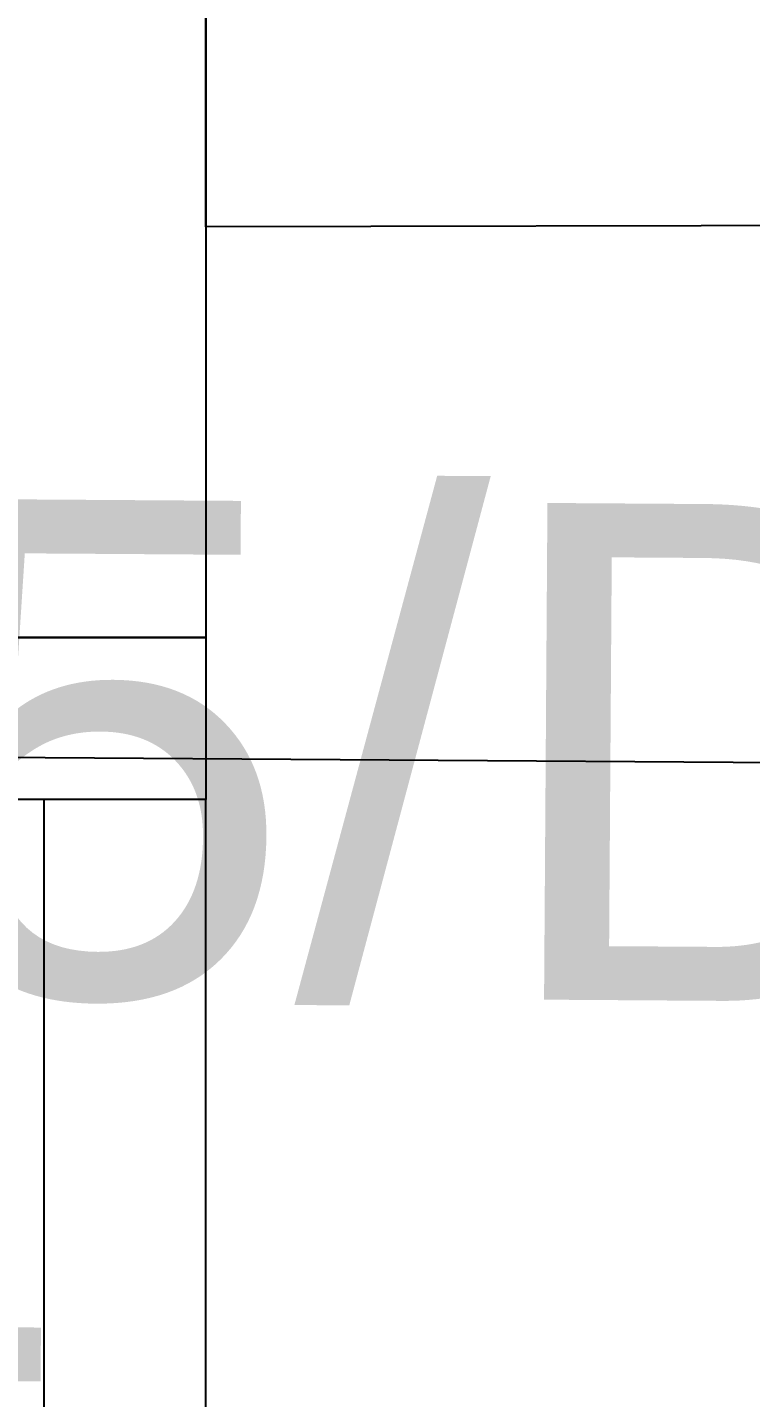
# Model space of a CAD drawing. Extents: x -678889171 to 586587, y -792238163 to 335485.
# Drawn here: x 83686.2 to 83909.8, y 48740.5 to 49164.1 of the extents above; entities that cross this region are included whole.
import ezdxf
from ezdxf import colors
from ezdxf.entities.mleader import LeaderData, LeaderLine
from ezdxf.math import Vec2, Vec3

# ---------------------------------------------------------------- set-up
doc = ezdxf.new("R2010")
doc.units = 0
doc.header["$MEASUREMENT"] = 0
for name, color, linetype in [('E-TEXT', 3, 'Continuous'), ('XR-Typ26$0$XR-A-TYP-2-3-4-5-6-7-8-9-10$0$A-GLAZ-FULL', 252, 'Continuous'), ('XR-Typ26$0$XR-A-TYP-2-3-4-5-6-7-8-9-10$0$A-WALL', 252, 'Continuous'), ('XR-Typ26$0$XR-A-TYP-2-3-4-5-6-7-8-9-10$0$XR-A-TYP-2-4-6-7-8$0$A-GLAZ', 252, 'Continuous')]:
    doc.layers.add(name, color=color, linetype=linetype)
doc.styles.get("Standard").update_dxf_attribs({"font": 'arial.ttf'})

# ---------------------------------------------------------------- blocks, each defined once
blk = doc.blocks.new('*U1144')
at = {"layer": 'XR-Typ26$0$XR-A-TYP-2-3-4-5-6-7-8-9-10$0$XR-A-TYP-2-4-6-7-8$0$A-GLAZ'}
for p, q in [((79976.10370635943, 59947.11541187624), (80476.10370943762, 59947.1206152086)), ((79976.10370513113, 59897.11540542316), (80476.10370820932, 59897.12060875558))]:
    blk.add_line(p, q, dxfattribs=at)
blk.add_lwpolyline([(80476.1037106658, 59997.1206152086), (80526.1037106658, 59997.12061398036), (80526.10370820932, 59897.12060752734), (80476.10370820932, 59897.12060875558)], close=True, dxfattribs=at)

msp = doc.modelspace()

# ---------------------------------------------------------------- linework, layer by layer
at = {"layer": 'XR-Typ26$0$XR-A-TYP-2-3-4-5-6-7-8-9-10$0$A-GLAZ-FULL', "extrusion": (-1.94372384220734e-08, -5.42258182945197e-08, 0.9999999999999983), "elevation": -0.0006788150884340632}
msp.add_lwpolyline([(83741.37036999282, 49102.40719958081), (83741.37010965978, 49202.40719958058), (83945.5192456362, 49202.82117362918), (83945.51950596932, 49102.82117362941)], close=True, dxfattribs=at)
msp.add_lwpolyline([(83741.37036999282, 49102.40719958081), (83741.37010965978, 49202.40719958058), (83945.5192456362, 49202.82117362918), (83945.51950596932, 49102.82117362941)], close=True, dxfattribs=at)
at = {"layer": 'XR-Typ26$0$XR-A-TYP-2-3-4-5-6-7-8-9-10$0$A-WALL'}
for p, q in [((83741.3838194187, 49922.11598560926), (83741.38500083497, 48975.41687265328)), ((83741.38500083497, 48975.41687265328), (83491.39020171111, 48975.41656593876))]:
    msp.add_line(p, q, dxfattribs=at)

# ---------------------------------------------------------------- block references
at = {"layer": 'XR-Typ26$0$XR-A-TYP-2-3-4-5-6-7-8-9-10$0$XR-A-TYP-2-4-6-7-8$0$A-GLAZ', "rotation": 90.00005546446765}
msp.add_blockref('*U1144', (143638.5835606287, -31550.6288537453), dxfattribs=at)
msp.add_blockref('*U1144', (143638.5835606287, -31550.6288537453), dxfattribs=at)

# ---------------------------------------------------------------- leaders
at = {"layer": 'E-TEXT', "color": 30}
ml = msp.add_multileader_mtext('Standard', dxfattribs=at)
ml.set_content('\\C30;CT1{\\fArial|b0|i0|c178|p34;5}/DP-T-8 {\\A1;3(1x3)mm\\H0.7x;\\S2^ ;\\H1.42857x; \\P∅ 25 mm PVC CONDUIT}', color=3)
ml.set_leader_properties(color=30)
ml.build(insert=Vec2(0, 0))
ml.multileader.update_dxf_attribs({"text_right_attachment_type": 6, "dogleg_length": 0.2763936738358556, "arrow_head_size": 153.5520410199195, "scale": 2})
ctx = ml.context
ctx.base_point, ctx.scale, ctx.char_height, ctx.arrow_head_size, ctx.landing_gap_size, ctx.plane_origin, ctx.plane_x_axis, ctx.plane_y_axis = Vec3(83242.42319999804, 49045.7179866587, -1.941145277798938), 2, 153.5520410199195, 153.5520410199195, 3.071040820398391, Vec3(81390.95863740877, 56349.29824090943, -1.941116896146495), Vec3(0.999976866597217, -0.00680193137365684, 3.477911888746864e-09), Vec3(0.006801931373656824, 0.999976866597217, 4.799668914001097e-09)
ctx.right_attachment = 6
notes = []
notes.append((ctx, [(1, (1, 1, 0), (85654.80140647794, 48924.90985426773, -1.941137386164951), (-0.9999768665972169, 0.006801931373656839, -3.477911888746863e-09), 0.5527873476717116, [(1, [(86091.46024412624, 46328.67716872814, -1.941148252634734)], 0, [])])]))
ctx.mtext.insert, ctx.mtext.text_direction, ctx.mtext.rotation, ctx.mtext.width, ctx.mtext.defined_height, ctx.mtext.flow_direction, ctx.mtext.extrusion = Vec3(83246.0374122262, 49125.56116191298, -1.941144883788194), Vec3(0.999976866597217, -0.006801931373656839, 3.477911888746863e-09), 6.276383323354838, 3689.840183907986, 503.608197250026, 5, Vec3(-3.510478451379605e-09, -4.775901363335934e-09, 1)
for ctx, leaders in notes:
    for number, flags, end, landing, length, lines in leaders:
        leader = LeaderData()
        leader.index, (leader.has_last_leader_line, leader.has_dogleg_vector, leader.attachment_direction) = number, flags
        leader.last_leader_point, leader.dogleg_vector, leader.dogleg_length = Vec3(end), Vec3(landing), length
        for number, points, colour, breaks in lines:
            line = LeaderLine()
            line.index, line.vertices, line.color, line.breaks = number, Vec3.list(points), colors.encode_raw_color(colour), breaks
            leader.lines.append(line)
        ctx.leaders.append(leader)

doc.saveas('drawing.dxf')
